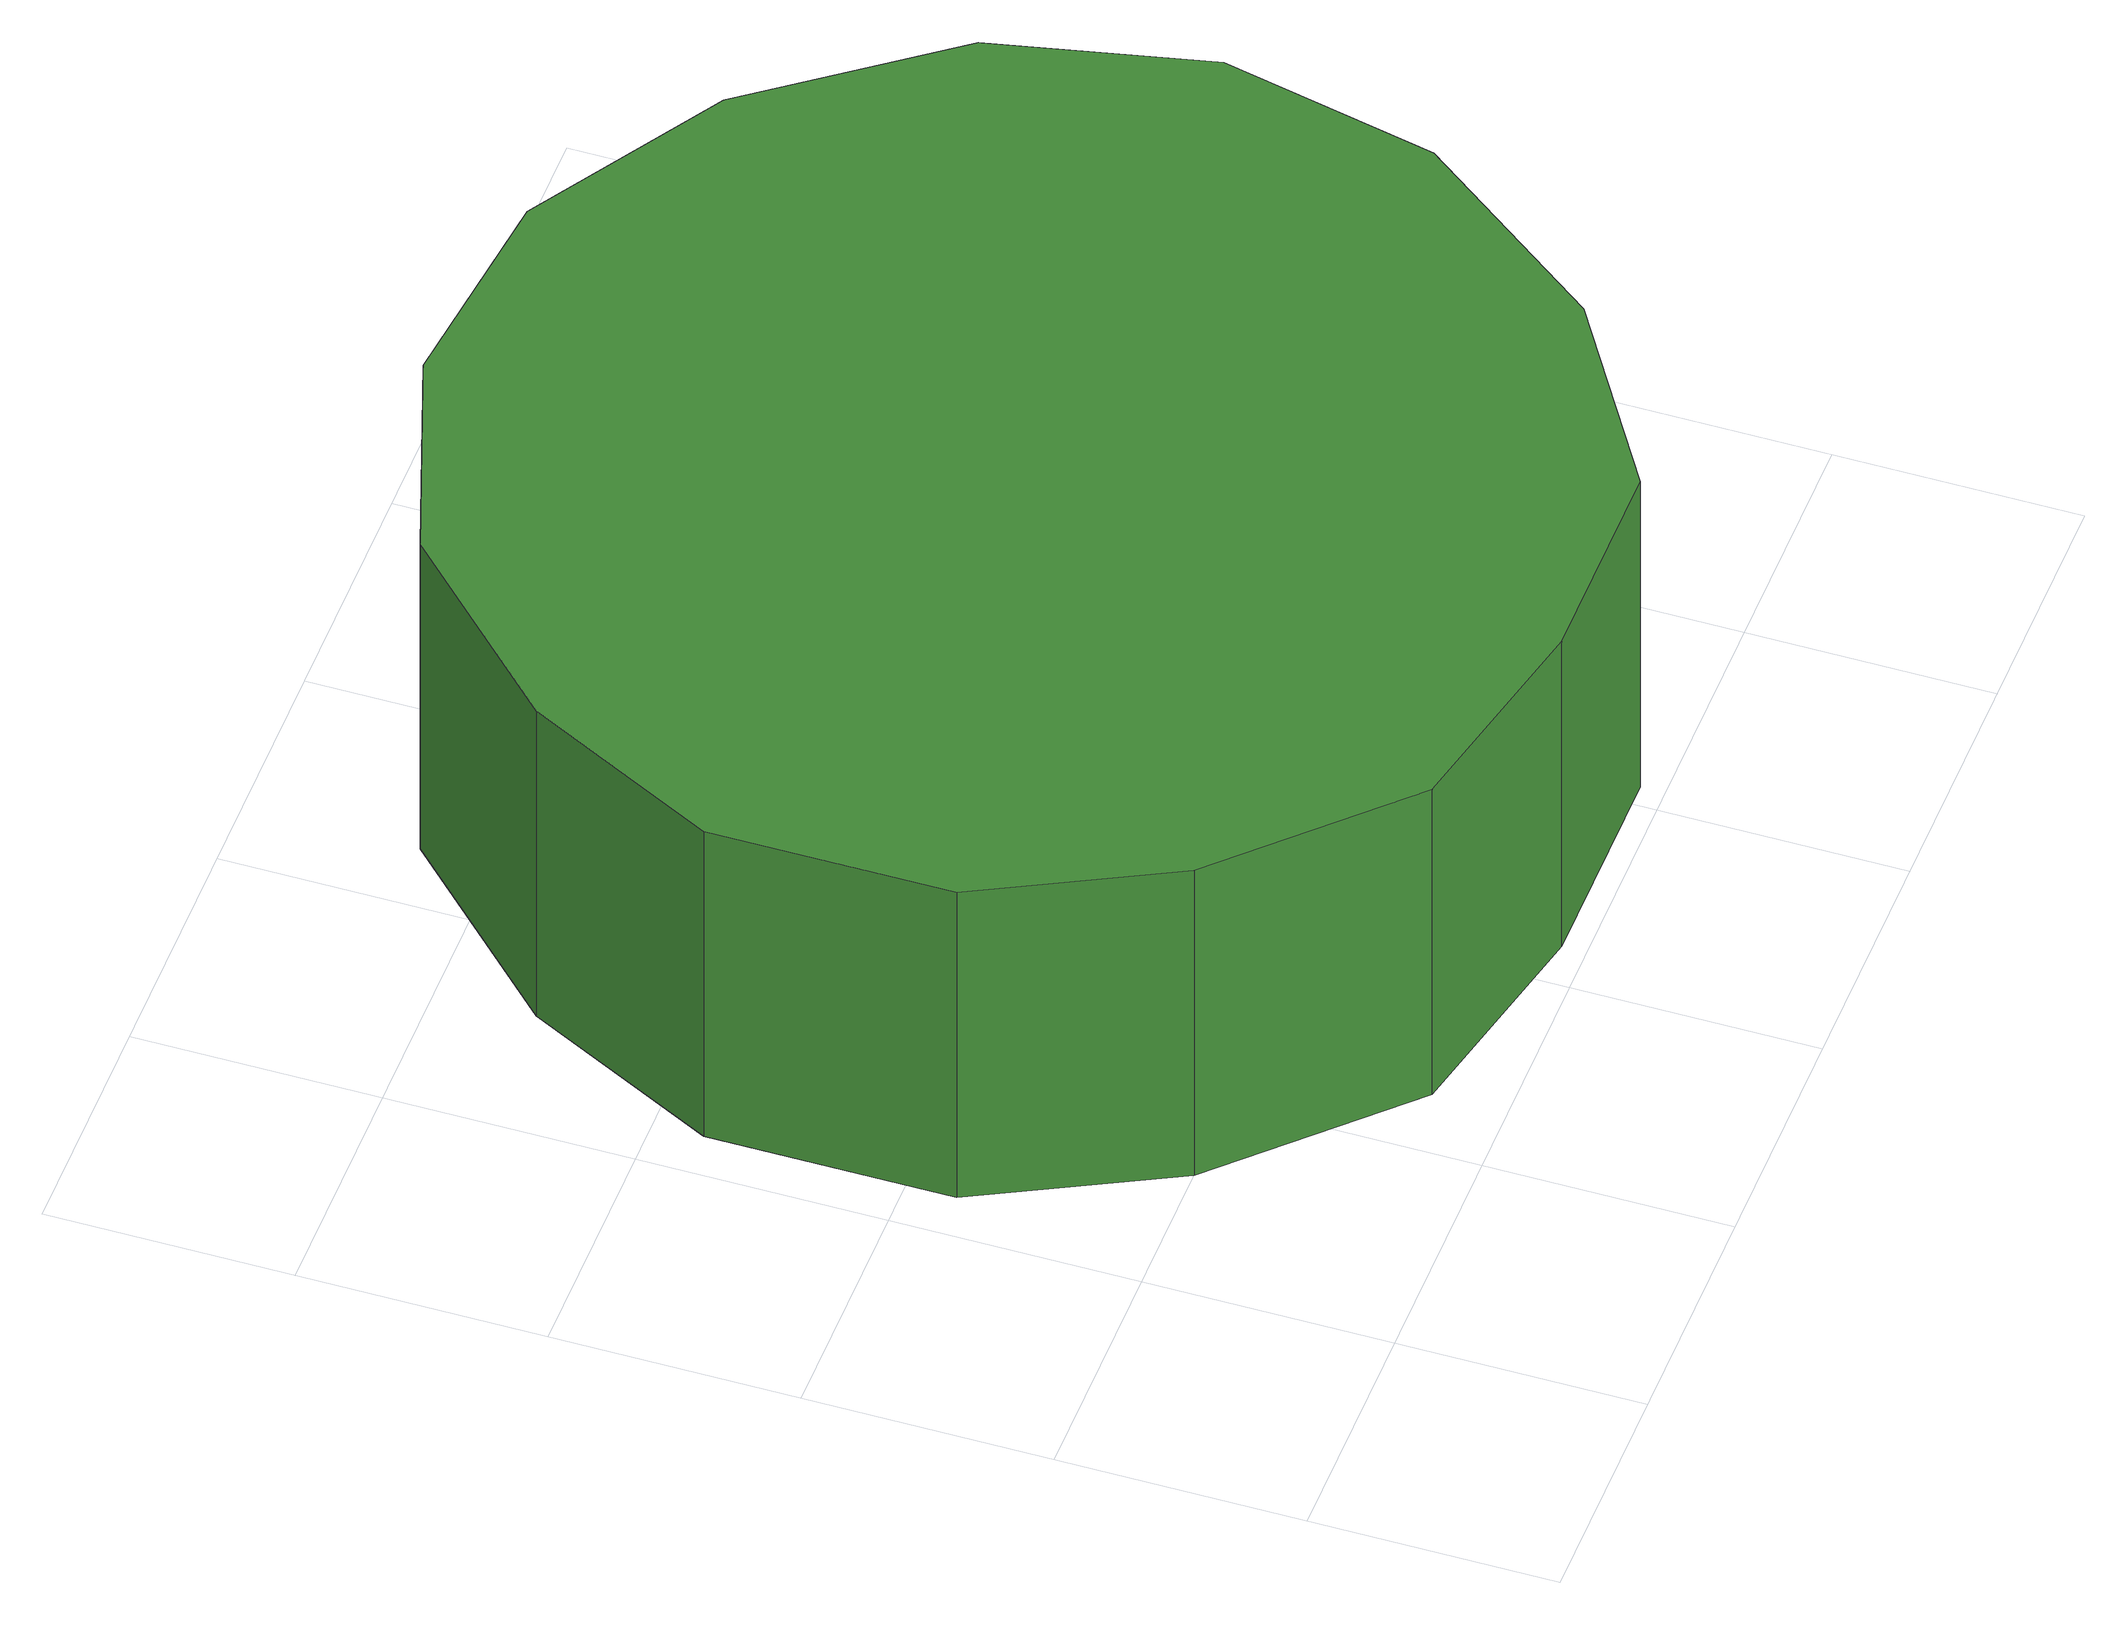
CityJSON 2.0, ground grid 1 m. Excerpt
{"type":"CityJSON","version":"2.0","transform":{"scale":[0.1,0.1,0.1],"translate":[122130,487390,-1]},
"CityObjects":{
"tree1":{"type":"SolitaryVegetationObject","attributes":{"function":"something"},"geometry":[{"type":"MultiSurface","lod":"1","boundaries":[[[0,1,2,3,4,5,6,7,8,9,10,11,12,13,14]],[[15,16,17,18,19,20,21,22,23,24,25,26,27,28,29]],[[0,29,28,1]],[[1,28,27,2]],[[2,27,26,3]],[[3,26,25,4]],[[4,25,24,5]],[[5,24,23,6]],[[6,23,22,7]],[[7,22,21,8]],[[8,21,20,9]],[[9,20,19,10]],[[10,19,18,11]],[[11,18,17,12]],[[12,17,16,13]],[[13,16,15,14]],[[14,15,29,0]]]}]},
"tree2":{"type":"SolitaryVegetationObject","attributes":{"function":"something"}},
"tree3":{"type":"SolitaryVegetationObject","attributes":{"function":"something"}}
},
"vertices":[
[47,23,24],[45,32,24],[39,40,24],[31,45,24],[22,46,24],[13,43,24],[6,36,24],[2,28,24],[2,18,24],[6,10,24],[13,3,24],[22,1,24],[31,1,24],[39,6,24],[45,14,24],[45,14,8],[39,6,8],[31,1,8],[22,1,8],[13,3,8],[6,10,8],[2,18,8],[2,28,8],[6,36,8],[13,43,8],[22,46,8],[31,45,8],[39,40,8],[45,32,8],[47,23,8]
]}
